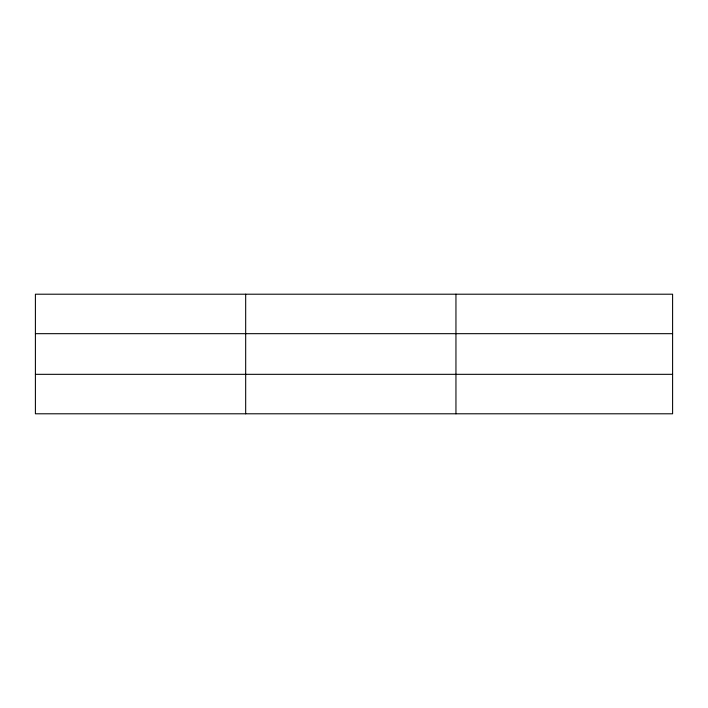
<?xml version="1.0" encoding="UTF-8"?>
<svg xmlns="http://www.w3.org/2000/svg" width="708" height="708" viewBox="0 0 708 708"><rect width="100%" height="100%" fill="white"/><g stroke="black" fill="none" stroke-linecap="round" stroke-linejoin="round"><path stroke-width="1.06" d="M245.676 294.209L245.676 413.791M455.952 294.209L455.952 413.791M672.6 333.672L672.6 294.209L35.4 294.209L35.4 413.791L672.6 413.791L672.6 333.672L35.4 333.672M35.4 374.328L672.6 374.328"/></g></svg>
